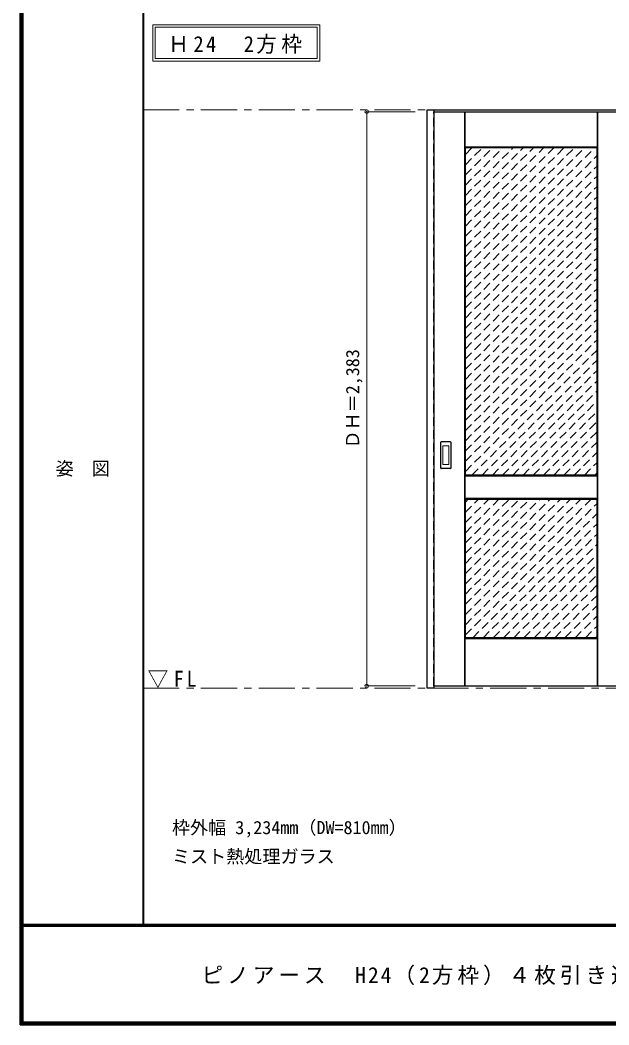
# Model space of a CAD drawing. Units: millimetres, scale not verified. Extents: x -6000 to 5700, y -4307 to 4260.
# Drawn here: x -6000 to -3558, y -4205 to -36 of the extents above; entities that cross this region are included whole.
import ezdxf
from ezdxf.enums import TextEntityAlignment as Align

# ---------------------------------------------------------------- set-up
doc = ezdxf.new("R2010")
doc.units = ezdxf.units.MM
doc.header["$LTSCALE"] = 30
doc.header["$PDMODE"] = 32
doc.header["$PDSIZE"] = 15
doc.linetypes.add('CHAIN1', pattern=[8, 5, -1, 1, -1])
doc.linetypes.add('DASHED1', pattern=[1.8, 1.2, -0.6])
for name, color, linetype, lineweight in [('0-1_通り芯', 7, 'CHAIN1', 18), ('0-2_扉', 3, 'Continuous', 25), ('0-3_仕上げ', 7, 'Continuous', 18), ('0-4_枠', 3, 'Continuous', 25), ('0-6_引手', 7, 'Continuous', 18), ('0-A_文字', 7, 'Continuous', 18), ('0-B_寸法', 7, 'Continuous', 9), ('0-C_ハッチ', 4, 'DASHED1', 9), ('F-1_枠', 6, 'Continuous', 40)]:
    doc.layers.add(name, color=color, linetype=linetype, lineweight=lineweight)
doc.layers.add('F-A_文字', color=7, linetype='Continuous')
doc.styles.add('ＭＳ ゴシック', font='')
doc.styles.get('ＭＳ ゴシック').set_extended_font_data('MS Gothic')

msp = doc.modelspace()

# ---------------------------------------------------------------- linework, layer by layer
at = {"layer": '0-1_通り芯'}
for p, q in [((-5490, -407.5), (100, -407.5)), ((-5490, -2807.5), (100, -2807.5))]:
    msp.add_line(p, q, dxfattribs=at)
at = {"layer": '0-2_扉'}
for p, q in [((-4282, -415.5), (-2695, -415.5)), ((-4282, -2798.5), (-2695, -2798.5))]:
    msp.add_line(p, q, dxfattribs=at)
at = {"layer": '0-3_仕上げ'}
for p, q in [((-4157, -2798.5), (-4157, -415.5)), ((-4155.5, -563), (-4155.5, -415.5)), ((-4154, -561.5), (-4154, -415.5)), ((-3606, -561.5), (-3606, -415.5)), ((-3604.5, -563), (-3604.5, -415.5)), ((-3603, -2798.5), (-3603, -415.5)), ((-4153, -565.5), (-4155.5, -563)), ((-4155.5, -2021), (-4155.5, -1926)), ((-3606, -1927.5), (-4154, -1927.5)), ((-4154, -2019.5), (-4154, -1927.5)), ((-3607, -1923.5), (-3604.5, -1926)), ((-4154, -2019.5), (-4155.5, -2021)), ((-4153, -2023.5), (-4155.5, -2021)), ((-4154, -2019.5), (-3606, -2019.5)), ((-3604.5, -2021), (-3607, -2023.5)), ((-4155.5, -2798.5), (-4155.5, -2601)), ((-4154, -2798.5), (-4154, -2602.5)), ((-3606, -2602.5), (-4154, -2602.5)), ((-3607, -2598.5), (-3604.5, -2601)), ((-3606, -2602.5), (-3604.5, -2601)), ((-3606, -2798.5), (-3606, -2602.5)), ((-3604.5, -2798.5), (-3604.5, -2601))]:
    msp.add_line(p, q, dxfattribs=at)
at = {"layer": '0-3_仕上げ', "color": 3, "lineweight": 25}
for p, q in [((-3607, -565.5), (-4153, -565.5)), ((-4153, -1923.5), (-4153, -565.5)), ((-3607, -1923.5), (-3607, -565.5)), ((-3607, -1923.5), (-4153, -1923.5)), ((-4153, -2023.5), (-3607, -2023.5)), ((-4153, -2598.5), (-4153, -2023.5)), ((-3607, -2598.5), (-3607, -2023.5)), ((-3607, -2598.5), (-4153, -2598.5))]:
    msp.add_line(p, q, dxfattribs=at)
at = {"layer": '0-3_仕上げ'}
for points in [[(-3606, -561.5), (-4154, -561.5), (-4155.5, -563)], [(-3606, -561.5), (-3604.5, -563), (-3607, -565.5)], [(-4154, -1927.5), (-4155.5, -1926), (-4153, -1923.5)], [(-3606, -2019.5), (-3606, -1927.5), (-3604.5, -1926)], [(-3606, -2019.5), (-3604.5, -2021), (-3604.5, -1926)], [(-4154, -2602.5), (-4155.5, -2601), (-4153, -2598.5)]]:
    msp.add_lwpolyline(points, dxfattribs=at)
at = {"layer": '0-4_枠'}
for p, q in [((-4312, -407.5), (-1078, -407.5)), ((-4312, -2807.5), (-4312, -407.5)), ((-4282, -2807.5), (-4282, -407.5)), ((-4282, -2807.5), (-4312, -2807.5))]:
    msp.add_line(p, q, dxfattribs=at)
at = {"layer": '0-4_枠', "color": 4, "linetype": 'DASHED1', "lineweight": 9}
for p, q in [((-4285, -2798.5), (-4285, -415.5)), ((-4282, -415.5), (-4285, -415.5)), ((-4282, -2798.5), (-4285, -2798.5))]:
    msp.add_line(p, q, dxfattribs=at)
at = {"layer": '0-6_引手', "color": 3, "lineweight": 25}
for p, q in [((-4255, -1894.5), (-4255, -1787.5)), ((-4214.5, -1786), (-4253.5, -1786)), ((-4213, -1787.5), (-4213, -1894.5)), ((-4214.5, -1896), (-4253.5, -1896))]:
    msp.add_line(p, q, dxfattribs=at)
at = {"layer": '0-6_引手'}
for p, q in [((-4246.5, -1878.5), (-4246.5, -1803.5)), ((-4223, -1802), (-4245, -1802)), ((-4221.5, -1803.5), (-4221.5, -1878.5)), ((-4223, -1880), (-4245, -1880))]:
    msp.add_line(p, q, dxfattribs=at)
at = {"layer": '0-6_引手', "color": 3, "lineweight": 25}
for centre, start, end in [((-4253.5, -1787.5), 90, 180), ((-4214.5, -1787.5), 0, 90), ((-4253.5, -1894.5), 180, 270), ((-4214.5, -1894.5), 270, 0)]:
    msp.add_arc(centre, 1.5, start, end, dxfattribs=at)
at = {"layer": '0-6_引手'}
for centre, start, end in [((-4245, -1803.5), 90, 180), ((-4223, -1803.5), 0, 90), ((-4245, -1878.5), 180, 270), ((-4223, -1878.5), 270, 0)]:
    msp.add_arc(centre, 1.5, start, end, dxfattribs=at)
at = {"layer": '0-A_文字'}
for p, q in [((-5450, -55.5), (-5450, -205.5)), ((-5440, -65.5), (-5440, -195.5)), ((-5440, -65.5), (-4767.38, -65.5)), ((-4767.38, -65.5), (-4767.38, -195.5)), ((-5450, -205.5), (-4757.38, -205.5)), ((-5440, -195.5), (-4767.38, -195.5))]:
    msp.add_line(p, q, dxfattribs=at)
msp.add_lwpolyline([(-5450, -55.5), (-4757.38, -55.5), (-4757.38, -205.5)], dxfattribs=at)
at = {"layer": '0-B_寸法', "color": 4}
for p, q in [((-4562, -415.5), (-4362, -415.5)), ((-4562, -415.5), (-4562, -2798.5)), ((-4562, -2798.5), (-4362, -2798.5))]:
    msp.add_line(p, q, dxfattribs=at)
at = {"layer": '0-B_寸法'}
for p in [(-4562, -415.5), (-4562, -2798.5)]:
    msp.add_point(p, dxfattribs=at)
at = {"layer": '0-C_ハッチ'}
for p, q in [((-4153, -1102.13), (-3616.37, -565.5)), ((-4153, -635.44), (-4083.06, -565.5)), ((-4153, -720.29), (-3998.21, -565.5)), ((-4153, -677.87), (-4040.63, -565.5)), ((-4153, -1059.7), (-3658.8, -565.5)), ((-4153, -1017.28), (-3701.22, -565.5)), ((-4153, -974.85), (-3743.65, -565.5)), ((-4153, -932.43), (-3786.07, -565.5)), ((-4153, -890), (-3828.5, -565.5)), ((-4153, -847.57), (-3870.93, -565.5)), ((-4153, -805.15), (-3913.35, -565.5)), ((-4153, -762.72), (-3955.78, -565.5)), ((-4153, -593.01), (-4125.49, -565.5)), ((-4153, -1144.56), (-3608.94, -600.5)), ((-4153, -1186.98), (-3607, -640.98)), ((-4153, -1229.41), (-3607, -683.41)), ((-4153, -1271.84), (-3607, -725.84)), ((-4153, -1314.26), (-3607, -768.26)), ((-4153, -1356.69), (-3607, -810.69)), ((-4153, -1399.12), (-3607, -853.12)), ((-4153, -1441.54), (-3607, -895.54)), ((-4153, -1483.97), (-3607, -937.97)), ((-4153, -1526.4), (-3607, -980.4)), ((-4153, -1568.82), (-3607, -1022.82)), ((-4153, -1611.25), (-3607, -1065.25)), ((-4153, -1653.67), (-3607, -1107.67)), ((-4153, -1696.1), (-3607, -1150.1)), ((-4153, -1738.53), (-3607, -1192.53)), ((-4153, -1780.95), (-3607, -1234.95)), ((-4153, -1823.38), (-3607, -1277.38)), ((-4153, -1865.81), (-3607, -1319.81)), ((-4153, -1908.23), (-3607, -1362.23)), ((-4125.84, -1923.5), (-3607, -1404.66)), ((-4083.41, -1923.5), (-3607, -1447.09)), ((-4040.99, -1923.5), (-3607, -1489.51)), ((-3998.56, -1923.5), (-3607, -1531.94)), ((-3956.14, -1923.5), (-3607, -1574.36)), ((-3913.71, -1923.5), (-3607, -1616.79)), ((-3871.28, -1923.5), (-3607, -1659.22)), ((-3828.86, -1923.5), (-3607, -1701.64)), ((-3786.43, -1923.5), (-3607, -1744.07)), ((-3744, -1923.5), (-3607, -1786.5)), ((-3701.58, -1923.5), (-3607, -1828.92)), ((-3659.15, -1923.5), (-3607, -1871.35)), ((-3616.72, -1923.5), (-3607, -1913.78)), ((-4153, -2544.63), (-3631.87, -2023.5)), ((-4153, -2077.94), (-4098.56, -2023.5)), ((-4153, -2035.51), (-4140.99, -2023.5)), ((-4153, -2247.64), (-3928.86, -2023.5)), ((-4153, -2205.22), (-3971.28, -2023.5)), ((-4153, -2162.79), (-4013.71, -2023.5)), ((-4153, -2120.36), (-4056.14, -2023.5)), ((-4153, -2417.35), (-3759.15, -2023.5)), ((-4153, -2374.92), (-3801.58, -2023.5)), ((-4153, -2332.5), (-3844, -2023.5)), ((-4153, -2290.07), (-3886.43, -2023.5)), ((-4153, -2502.2), (-3674.3, -2023.5)), ((-4153, -2459.78), (-3716.72, -2023.5)), ((-4153, -2587.06), (-3607, -2041.06)), ((-4122.02, -2598.5), (-3607, -2083.48)), ((-4079.59, -2598.5), (-3607, -2125.91)), ((-4037.17, -2598.5), (-3607, -2168.33)), ((-3994.74, -2598.5), (-3607, -2210.76)), ((-3952.31, -2598.5), (-3607, -2253.19)), ((-3909.89, -2598.5), (-3607, -2295.61)), ((-3867.46, -2598.5), (-3607, -2338.04)), ((-3825.03, -2598.5), (-3607, -2380.47)), ((-3782.61, -2598.5), (-3607, -2422.89)), ((-3740.18, -2598.5), (-3607, -2465.32)), ((-3697.75, -2598.5), (-3607, -2507.75)), ((-3655.33, -2598.5), (-3607, -2550.17)), ((-3612.9, -2598.5), (-3607, -2592.6))]:
    msp.add_line(p, q, dxfattribs=at)
at = {"layer": 'F-1_枠'}
for p, q in [((-6000, 4175), (-6000, -4205)), ((-5995, 4175), (-5995, -4205)), ((-5990, 4175), (-5990, -4205)), ((-5490, 4175), (-5490, -3790)), ((5700, -3790), (-6000, -3790)), ((5700, -3795), (-6000, -3795)), ((5700, -4195), (-6000, -4195)), ((5700, -4200), (-6000, -4200)), ((5700, -4205), (-6000, -4205))]:
    msp.add_line(p, q, dxfattribs=at)

# ---------------------------------------------------------------- texts
at = {"layer": '0-A_文字', "style": 'ＭＳ ゴシック'}
for s, p in [('枠外幅 3,234mm（DW=810mm）', (-5370, -3430)), ('ミスト熱処理ガラス', (-5370, -3550))]:
    msp.add_text(s, height=54.99, dxfattribs=at).set_placement(p, align=Align.BOTTOM_LEFT)
at = {"layer": '0-A_文字', "char_height": 65.98, "attachment_point": 7, "style": 'ＭＳ ゴシック'}
for s, insert in [('\\T1.22;\\W0.95;Ｈ24\u30002方枠', (-5385.34, -175.5)), ('\\T1.26;\\W0.95;▽FL', (-5471.25, -2807.5))]:
    msp.add_mtext(s, dxfattribs=dict(at, insert=insert))
at = {"layer": '0-B_寸法', "style": 'ＭＳ ゴシック'}
msp.add_text('ＤＨ＝2,383', height=54.99, rotation=90, dxfattribs=at).set_placement((-4577, -1813.25), align=Align.BOTTOM_LEFT)
at = {"layer": 'F-A_文字', "style": 'ＭＳ ゴシック'}
msp.add_text('姿\u3000図', height=54.99, dxfattribs=at).set_placement((-5852.5, -1940.25), align=Align.BOTTOM_LEFT)
at = {"layer": 'F-A_文字', "insert": (-5247.55, -4040), "char_height": 65.98, "attachment_point": 7, "style": 'ＭＳ ゴシック'}
msp.add_mtext('\\T1.18;ピノアース\u3000H24（2方枠）４枚引き違い戸（上吊りタイプ）Ｎ－ＦＭ／ＶＳ／ＶＢ', dxfattribs=at)

doc.saveas('drawing.dxf')
